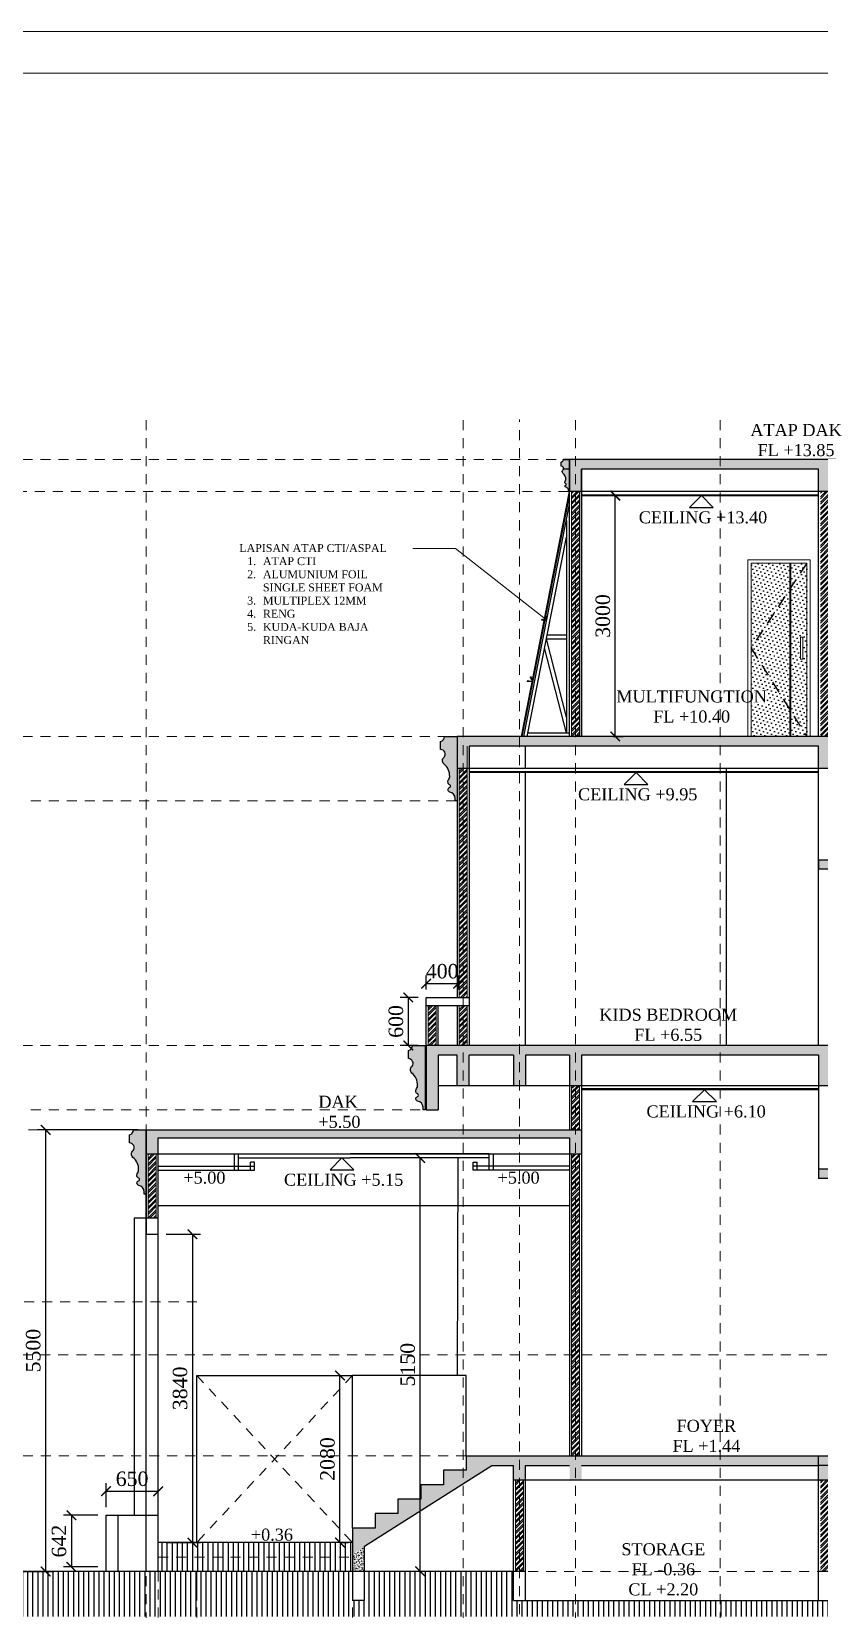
# Model space of a CAD drawing. Header units: millimetres. Extents: x -9564 to 494436, y -140371 to 4257.
# Drawn here: x 400.82 to 410.64, y 111.2 to 130.85 of the extents above; entities that cross this region are included whole.
import ezdxf
from ezdxf.enums import TextEntityAlignment as Align

# ---------------------------------------------------------------- set-up
doc = ezdxf.new("R2010")
doc.units = ezdxf.units.MM
doc.header["$MEASUREMENT"] = 0
for name, pattern in [('DASHED', [0.75, 0.5, -0.25]), ('DASHED2', [0.375, 0.25, -0.125]), ('HIDDEN2', [0.1875, 0.125, -0.0625]), ('SLD-Solid', [0])]:
    doc.linetypes.add(name, pattern=pattern)
doc.layers.get('DEFPOINTS').update_dxf_attribs({"lineweight": 18})
for name, color, linetype, lineweight in [('8', 8, 'Continuous', 5), ('AS', 8, 'HIDDEN2', 5), ('DIM', 1, 'Continuous', 5), ('Dimensi', 252, 'Continuous', 9), ('DINDING', 1, 'Continuous', 20), ('DOOR OPENING', 4, 'SLD-Solid', 5), ('LEGEND', 1, 'DASHED2', 50), ('XR-KOP A3_MOZART$0$A-TXTKOP', 3, 'Continuous', 5), ('XR-KOP A3_MOZART$0$KOP-A1$0$A-GRSKOP', 1, 'Continuous', 5)]:
    doc.layers.add(name, color=color, linetype=linetype, lineweight=lineweight)
for name, color, linetype in [('garis tipis', 251, 'Continuous'), ('HACH', 251, 'Continuous'), ('TEXT', 4, 'Continuous')]:
    doc.layers.add(name, color=color, linetype=linetype)
doc.styles.add('HAND', font='ROMAND.SHX', dxfattribs={"width": 0.8, "height": 250})
doc.styles.add('style1', font='times.ttf', dxfattribs={"height": 0.15})
doc.styles.add('style2', font='times.ttf', dxfattribs={"height": 0.18})
doc.styles.add('XR-KOP A3_MOZART$0$ROMAND', font='romand.shx', dxfattribs={"height": 2, "bigfont": 'bigfont.shx'})
doc.dimstyles.new('ISO-25', dxfattribs={"dimtxt": 0.18, "dimasz": 0.12, "dimexe": 0.1, "dimexo": 0.1, "dimgap": 0.0625, "dimtad": 1, "dimtoh": 1, "dimdec": 0, "dimlfac": 1000, "dimtxsty": 'style2', "dimblk": 'ARCHTICK', "dimcen": 0.15, "dimclrd": 1, "dimclre": 1, "dimclrt": 4, "dimadec": 0, "dimazin": 0, "dimtfac": 1, "dimtdec": 0, "dimtmove": 0, "dimatfit": 3, "dimldrblk": 'OBLIQUE', "dimfxl": 1, "dimarcsym": 0})
pattern_1 = [(95, (304.828597, -113.989553), (0.02801893, 0.023510676), [0.00381, -0.04191]), (40, (304.828597, -113.989553), (-0.0320036906, 0.022035346), [0.003048, -0.033528117]), (145.451445, (304.83093, -113.987594), (-0.0039847595, 0.0455460204), [0.003238002, -0.035618049]), (91.1842, (304.821412, -113.98237), (0.044282049, 0.032390683), [0.005715, -0.062865]), (141.635558, (304.8251, -113.97967), (-0.001417323, 0.068565353), [0.004857005, -0.053427122]), (36.18415, (304.82141, -113.98237), (-0.001417323, 0.068565353), [0.004571993, -0.050291946]), (66, (304.8268, -113.980573), (0.035903996, 0.00697903), [0.00381, -0.04191]), (11, (304.8268, -113.980573), (-0.017307985, 0.0347882386), [0.003048, -0.033528]), (116.451445, (304.829792, -113.97999), (0.0185960104, 0.0417672685), [0.003238002, -0.0356179875]), (82.5, (304.828597, -113.989553), (-0.0115210938, 0.0123946827), [0, -0.0331216, 0, -0.034036, 0, -0.033655]), (52.5, (304.828597, -113.989553), (-0.0047179455, 0.0236174), [0, -0.0194056, 0, -0.0323596, 0, -0.012827]), (12.5, (304.820586, -113.997564), (0.0199855726, 0.0183652391), [0, -0.0127, 0, -0.039624, 0, -0.052578]), (2.5, (304.816994, -114.001156), (0.017352781, 0.0245444786), [0, -0.01651, 0, -0.0263144, 0, -0.037338])]

# ---------------------------------------------------------------- blocks, each defined once
blk = doc.blocks.new('hsdh')
at = {"layer": 'XR-KOP A3_MOZART$0$KOP-A1$0$A-GRSKOP', "color": 0, "linetype": 'Continuous', "lineweight": 5}
blk.add_lwpolyline([(145480, 82601), (107945, 82601), (107945, 56197), (145480, 56197)], close=True, dxfattribs=at)
at = {"layer": 'XR-KOP A3_MOZART$0$KOP-A1$0$A-GRSKOP', "color": 5, "linetype": 'Continuous', "lineweight": 5}
blk.add_lwpolyline([(145017, 82138), (108409, 82138), (108409, 56660), (145017, 56660)], close=True, dxfattribs=at)
blk = doc.blocks.new('strair')
at = {"layer": 'DIM', "true_color": 0x636466}
h = blk.add_hatch(dxfattribs=at)
h.set_pattern_fill('AR-CONC', color=251, scale=0.0002, angle=45)
h.set_pattern_definition([(95, (4.91692, 3e-14), (0.02801893, 0.023510676), [0.00381, -0.04191]), (40, (4.91692, 3e-14), (-0.032003691, 0.022035346), [0.003048, -0.033528117]), (145.451445, (4.919255, 0.00196), (-0.0039847595, 0.0455460204), [0.003238002, -0.035618049]), (91.1842, (4.909736, 0.007184), (0.044282049, 0.032390683), [0.005715, -0.062865]), (141.635558, (4.913426, 0.009883), (-0.001417323, 0.068565353), [0.004857005, -0.053427122]), (36.18415, (4.909736, 0.007184), (-0.001417323, 0.068565353), [0.004571993, -0.050291946]), (66, (4.915124, 0.00898), (0.035903996, 0.00697903), [0.00381, -0.04191]), (11, (4.915124, 0.00898), (-0.017307985, 0.034788239), [0.003048, -0.033528]), (116.451445, (4.918116, 0.009562), (0.0185960104, 0.0417672685), [0.003238002, -0.0356179875]), (82.5, (4.91692, 3e-14), (-0.0115210938, 0.0123946827), [0, -0.0331216, 0, -0.034036, 0, -0.033655]), (52.5, (4.91692, 3e-14), (-0.0047179455, 0.0236174), [0, -0.0194056, 0, -0.0323596, 0, -0.012827]), (12.5, (4.90891, -0.00801), (0.0199855726, 0.0183652391), [0, -0.0127, 0, -0.039624, 0, -0.052578]), (2.5, (4.905317, -0.011602), (0.017352781, 0.0245444786), [0, -0.01651, 0, -0.0263144, 0, -0.037338])])
h.paths.add_polyline_path([(141.98, 128.787), (141.34, 128.787), (141.34, 128.98), (140.845, 128.98), (140.845, 129.172), (140.31, 129.172), (140.31, 129.365), (139.63, 129.365), (139.63, 129.251), (140.19, 129.251), (140.19, 129.07), (140.725, 129.07), (140.725, 128.86), (141.22, 128.86), (141.22, 128.667), (141.98, 128.667)])
for p, q in [((139.63, 129.365), (139.63, 129.251)), ((141.22, 128.667), (140.845, 128.667))]:
    blk.add_line(p, q)
for points in [[(141.98, 128.667), (141.98, 128.787), (141.34, 128.787), (141.34, 128.98), (140.845, 128.98), (140.845, 129.172), (140.31, 129.172), (140.31, 129.365), (139.63, 129.365)], [(141.98, 128.667), (141.22, 128.667), (141.22, 128.86), (140.725, 128.86), (140.725, 129.07), (140.19, 129.07), (140.19, 129.251), (139.63, 129.251)], [(140.725, 128.86), (141.22, 128.86), (141.22, 128.667)]]:
    blk.add_lwpolyline(points)
blk.add_lwpolyline([(140.845, 129.172), (140.31, 129.172), (140.31, 129.365), (140.845, 129.365)], close=True)
blk = doc.blocks.new('12143')
at = {"layer": 'DIM', "true_color": 0x636466}
h = blk.add_hatch(dxfattribs=at)
h.set_pattern_fill('AR-CONC', color=251, scale=0.0002, angle=45)
h.set_pattern_definition([(95, (0, -4), (0.02801893, 0.023510676), [0.00381, -0.04191]), (40, (0, -4), (-0.032003691, 0.022035346), [0.003048, -0.033528117]), (145.451445, (0.002335, -3.99804), (-0.0039847595, 0.0455460204), [0.003238002, -0.035618049]), (91.1842, (-0.007184, -3.992816), (0.044282049, 0.032390683), [0.005715, -0.062865]), (141.635558, (-0.003494, -3.990117), (-0.001417323, 0.068565353), [0.004857005, -0.053427122]), (36.18415, (-0.007184, -3.992816), (-0.001417323, 0.068565353), [0.004571993, -0.050291946]), (66, (-0.001796, -3.99102), (0.035903996, 0.00697903), [0.00381, -0.04191]), (11, (-0.001796, -3.99102), (-0.017307985, 0.034788239), [0.003048, -0.033528]), (116.451445, (0.001196, -3.990438), (0.0185960104, 0.0417672685), [0.003238002, -0.0356179875]), (82.5, (0, -4), (-0.0115210938, 0.0123946827), [0, -0.0331216, 0, -0.034036, 0, -0.033655]), (52.5, (0, -4), (-0.0047179455, 0.0236174), [0, -0.0194056, 0, -0.0323596, 0, -0.012827]), (12.5, (-0.00801, -4.00801), (0.0199855726, 0.0183652391), [0, -0.0127, 0, -0.039624, 0, -0.052578]), (2.5, (-0.011602, -4.011602), (0.017352781, 0.0245444786), [0, -0.01651, 0, -0.0263144, 0, -0.037338])])
h.paths.add_polyline_path([(134.713, 121.795), (135.393, 121.795), (135.393, 121.615), (135.928, 121.615), (135.928, 121.434), (136.423, 121.434), (136.423, 121.255), (137.063, 121.255), (137.063, 121.135), (136.303, 121.135), (136.303, 121.314), (135.808, 121.314), (135.808, 121.513), (135.273, 121.513), (135.273, 121.675), (134.713, 121.675)])
for points in [[(134.713, 121.795), (135.393, 121.795), (135.393, 121.615), (135.928, 121.615), (135.928, 121.434), (136.423, 121.434), (136.423, 121.255), (137.063, 121.255), (137.063, 121.135), (136.303, 121.135), (136.303, 121.314), (135.808, 121.314), (135.808, 121.513), (135.273, 121.513), (135.273, 121.675), (134.713, 121.675)], [(135.928, 121.615), (135.393, 121.615), (135.393, 121.795), (135.928, 121.795)]]:
    blk.add_lwpolyline(points, close=True)
blk.add_lwpolyline([(135.808, 121.314), (136.303, 121.314), (136.303, 121.135), (135.928, 121.135)])
blk = doc.blocks.new('lis atas')
at = {"true_color": 0x636466}
h = blk.add_hatch(color=251, dxfattribs=at)
h.dxf.hatch_style = 1
h.paths.add_polyline_path([(90.703, 140.132), (90.716, 140.132), (90.716, 140.147, -0.36498), (90.749, 140.187, 0.74874), (90.75, 140.215, -0.675931), (90.749, 140.231, 0.42987), (90.759, 140.26, -0.123299), (90.749, 140.283, -0.24485), (90.786, 140.361, 0.438632), (90.784, 140.404, -0.621787), (90.806, 140.451), (90.806, 140.501, -0.319918), (90.782, 140.532), (90.703, 140.532)])
blk.add_lwpolyline([(90.703, 140.132), (90.716, 140.132), (90.716, 140.147, -0.36498), (90.749, 140.187, 0.741922), (90.75, 140.214, -0.66528), (90.749, 140.231, 0.438756), (90.759, 140.26, -0.123299), (90.749, 140.283, -0.24485), (90.786, 140.361, 0.438632), (90.784, 140.404, -0.621787), (90.806, 140.451), (90.806, 140.501, -0.319918), (90.782, 140.532), (90.703, 140.532)], format="xyb", close=True)
blk = doc.blocks.new('_ArchTick')
at = {"color": 0, "linetype": 'ByBlock', "const_width": 0.15}
blk.add_lwpolyline([(-0.5, -0.5), (0.5, 0.5)], dxfattribs=at)
blk = doc.blocks.new('*D308')
at = {"color": 1, "lineweight": -2, "transparency": 16777216}
for p, q in [((631.225, 167.301), (631.348, 167.301)), ((631.248, 164.301), (631.248, 167.301)), ((631.225, 164.301), (631.348, 164.301))]:
    blk.add_line(p, q, dxfattribs=at)
at = {"layer": 'DEFPOINTS', "color": 0, "transparency": 16777216}
for p in [(631.125, 167.301), (631.248, 167.301), (631.125, 164.301)]:
    blk.add_point(p, dxfattribs=at)
at = {"color": 1, "lineweight": -2, "transparency": 16777216, "xscale": 0.12, "yscale": 0.12, "zscale": 0.12}
for p, rotation in [((631.248, 167.301), 90), ((631.248, 164.301), 270)]:
    blk.add_blockref('_ArchTick', p, dxfattribs=dict(at, rotation=rotation))
at = {"color": 4, "transparency": 16777216, "insert": (631.094, 165.801), "char_height": 0.18, "attachment_point": 5, "rotation": 90, "style": 'style2'}
blk.add_mtext('3000', dxfattribs=at)
blk = doc.blocks.new('_Oblique')
at = {"color": 0, "linetype": 'ByBlock', "lineweight": -2}
blk.add_line((-0.5, -0.5), (0.5, 0.5), dxfattribs=at)
blk = doc.blocks.new('lis 3')
at = {"true_color": 0x636466}
h = blk.add_hatch(color=251, dxfattribs=at)
h.dxf.hatch_style = 1
h.paths.add_polyline_path([(93.26, 135.846), (93.26, 135.946, -0.319918), (93.212, 136.009), (93.053, 136.009), (93.053, 135.209), (93.079, 135.209), (93.079, 135.238, -0.36498), (93.146, 135.317, 0.74874), (93.148, 135.373, -0.70461), (93.147, 135.407, 0.42104), (93.166, 135.463, -0.123299), (93.147, 135.51, -0.24485), (93.22, 135.667, 0.438632), (93.216, 135.752, -0.621787)])
blk.add_lwpolyline([(93.053, 135.209), (93.079, 135.209), (93.079, 135.238, -0.36498), (93.146, 135.317, 0.741922), (93.149, 135.373, -0.66528), (93.145, 135.406, 0.438756), (93.166, 135.463, -0.123299), (93.147, 135.51, -0.24485), (93.22, 135.667, 0.438632), (93.216, 135.752, -0.621787), (93.26, 135.846), (93.26, 135.946, -0.319918), (93.212, 136.009), (93.053, 136.009)], format="xyb", close=True)
blk = doc.blocks.new('*D222')
at = {"color": 1, "lineweight": -2, "transparency": 16777216}
for p, q in [((625.304, 159.401), (624.052, 159.401)), ((624.152, 159.401), (624.152, 153.901)), ((623.81, 153.901), (624.252, 153.901))]:
    blk.add_line(p, q, dxfattribs=at)
at = {"layer": 'DEFPOINTS', "color": 0, "transparency": 16777216}
for p in [(625.404, 159.401), (623.71, 153.901), (624.152, 153.901)]:
    blk.add_point(p, dxfattribs=at)
at = {"color": 1, "lineweight": -2, "transparency": 16777216, "xscale": 0.12, "yscale": 0.12, "zscale": 0.12}
for p, rotation in [((624.152, 159.401), 90), ((624.152, 153.901), 270)]:
    blk.add_blockref('_ArchTick', p, dxfattribs=dict(at, rotation=rotation))
at = {"color": 4, "transparency": 16777216, "insert": (623.998, 156.651), "char_height": 0.18, "attachment_point": 5, "rotation": 90, "style": 'style2'}
blk.add_mtext('5500', dxfattribs=at)
blk = doc.blocks.new('*D313')
at = {"color": 1, "lineweight": -2, "transparency": 16777216}
for p, q in [((628.892, 161.151), (628.892, 161.322)), ((628.892, 161.222), (629.292, 161.222)), ((629.292, 161.151), (629.292, 161.322))]:
    blk.add_line(p, q, dxfattribs=at)
at = {"layer": 'DEFPOINTS', "color": 0, "transparency": 16777216}
for p in [(629.292, 161.222), (628.892, 161.051), (629.292, 161.051)]:
    blk.add_point(p, dxfattribs=at)
at = {"color": 1, "lineweight": -2, "transparency": 16777216, "xscale": 0.12, "yscale": 0.12, "zscale": 0.12, "rotation": 180}
blk.add_blockref('_ArchTick', (628.892, 161.222), dxfattribs=at)
at = {"color": 1, "lineweight": -2, "transparency": 16777216, "xscale": 0.12, "yscale": 0.12, "zscale": 0.12}
blk.add_blockref('_ArchTick', (629.292, 161.222), dxfattribs=at)
at = {"color": 4, "transparency": 16777216, "insert": (629.092, 161.376), "char_height": 0.18, "attachment_point": 5, "style": 'style2'}
blk.add_mtext('400', dxfattribs=at)
blk = doc.blocks.new('*D314')
at = {"color": 1, "lineweight": -2, "transparency": 16777216}
for p, q in [((628.792, 161.051), (628.57, 161.051)), ((628.67, 161.051), (628.67, 160.451)), ((628.792, 160.451), (628.57, 160.451))]:
    blk.add_line(p, q, dxfattribs=at)
at = {"layer": 'DEFPOINTS', "color": 0, "transparency": 16777216}
for p in [(628.892, 161.051), (628.67, 160.451), (628.892, 160.451)]:
    blk.add_point(p, dxfattribs=at)
at = {"color": 1, "lineweight": -2, "transparency": 16777216, "xscale": 0.12, "yscale": 0.12, "zscale": 0.12}
for p, rotation in [((628.67, 161.051), 90), ((628.67, 160.451), 270)]:
    blk.add_blockref('_ArchTick', p, dxfattribs=dict(at, rotation=rotation))
at = {"color": 4, "transparency": 16777216, "insert": (628.516, 160.751), "char_height": 0.18, "attachment_point": 5, "rotation": 90, "style": 'style2'}
blk.add_mtext('600', dxfattribs=at)
blk = doc.blocks.new('*D315')
at = {"color": 1, "lineweight": -2, "transparency": 16777216}
for p, q in [((624.804, 154.601), (624.373, 154.601)), ((624.473, 154.601), (624.473, 153.958)), ((624.804, 153.958), (624.373, 153.958))]:
    blk.add_line(p, q, dxfattribs=at)
at = {"layer": 'DEFPOINTS', "color": 0, "transparency": 16777216}
for p in [(624.904, 154.601), (624.473, 153.958), (624.904, 153.958)]:
    blk.add_point(p, dxfattribs=at)
at = {"color": 1, "lineweight": -2, "transparency": 16777216, "xscale": 0.12, "yscale": 0.12, "zscale": 0.12}
for p, rotation in [((624.473, 154.601), 90), ((624.473, 153.958), 270)]:
    blk.add_blockref('_ArchTick', p, dxfattribs=dict(at, rotation=rotation))
at = {"color": 4, "transparency": 16777216, "insert": (624.319, 154.279), "char_height": 0.18, "attachment_point": 5, "rotation": 90, "style": 'style2'}
blk.add_mtext('642', dxfattribs=at)
blk = doc.blocks.new('*D316')
at = {"color": 1, "lineweight": -2, "transparency": 16777216}
for p, q in [((624.904, 154.701), (624.904, 155)), ((624.904, 154.9), (625.554, 154.9)), ((625.554, 154.701), (625.554, 155))]:
    blk.add_line(p, q, dxfattribs=at)
at = {"layer": 'DEFPOINTS', "color": 0, "transparency": 16777216}
for p in [(625.554, 154.9), (624.904, 154.601), (625.554, 154.601)]:
    blk.add_point(p, dxfattribs=at)
at = {"color": 1, "lineweight": -2, "transparency": 16777216, "xscale": 0.12, "yscale": 0.12, "zscale": 0.12, "rotation": 180}
blk.add_blockref('_ArchTick', (624.904, 154.9), dxfattribs=at)
at = {"color": 1, "lineweight": -2, "transparency": 16777216, "xscale": 0.12, "yscale": 0.12, "zscale": 0.12}
blk.add_blockref('_ArchTick', (625.554, 154.9), dxfattribs=at)
at = {"color": 4, "transparency": 16777216, "insert": (625.229, 155.054), "char_height": 0.18, "attachment_point": 5, "style": 'style2'}
blk.add_mtext('650', dxfattribs=at)
blk = doc.blocks.new('*D318')
at = {"color": 1, "lineweight": -2, "transparency": 16777216}
for p, q in [((625.654, 158.101), (626.081, 158.101)), ((625.981, 158.101), (625.981, 154.261)), ((625.654, 154.261), (626.081, 154.261))]:
    blk.add_line(p, q, dxfattribs=at)
at = {"layer": 'DEFPOINTS', "color": 0, "transparency": 16777216}
for p in [(625.554, 158.101), (625.554, 154.261), (625.981, 154.261)]:
    blk.add_point(p, dxfattribs=at)
at = {"color": 1, "lineweight": -2, "transparency": 16777216, "xscale": 0.12, "yscale": 0.12, "zscale": 0.12}
for p, rotation in [((625.981, 158.101), 90), ((625.981, 154.261), 270)]:
    blk.add_blockref('_ArchTick', p, dxfattribs=dict(at, rotation=rotation))
at = {"color": 4, "transparency": 16777216, "insert": (625.827, 156.181), "char_height": 0.18, "attachment_point": 5, "rotation": 90, "style": 'style2'}
blk.add_mtext('3840', dxfattribs=at)
blk = doc.blocks.new('*D319')
at = {"color": 1, "lineweight": -2, "transparency": 16777216}
for p, q in [((628.869, 159.051), (628.718, 159.051)), ((628.818, 153.901), (628.818, 159.051)), ((628.869, 153.901), (628.718, 153.901))]:
    blk.add_line(p, q, dxfattribs=at)
at = {"layer": 'DEFPOINTS', "color": 0, "transparency": 16777216}
for p in [(628.818, 159.051), (628.969, 159.051), (628.969, 153.901)]:
    blk.add_point(p, dxfattribs=at)
at = {"color": 1, "lineweight": -2, "transparency": 16777216, "xscale": 0.12, "yscale": 0.12, "zscale": 0.12}
for p, rotation in [((628.818, 159.051), 90), ((628.818, 153.901), 270)]:
    blk.add_blockref('_ArchTick', p, dxfattribs=dict(at, rotation=rotation))
at = {"color": 4, "transparency": 16777216, "insert": (628.663, 156.476), "char_height": 0.18, "attachment_point": 5, "rotation": 90, "style": 'style2'}
blk.add_mtext('5150', dxfattribs=at)
blk = doc.blocks.new('*D320')
at = {"color": 1, "lineweight": -2, "transparency": 16777216}
for p, q in [((627.819, 154.261), (627.819, 156.341)), ((627.842, 156.341), (627.919, 156.341)), ((627.842, 154.261), (627.919, 154.261))]:
    blk.add_line(p, q, dxfattribs=at)
at = {"layer": 'DEFPOINTS', "color": 0, "transparency": 16777216}
for p in [(627.742, 156.341), (627.819, 156.341), (627.742, 154.261)]:
    blk.add_point(p, dxfattribs=at)
at = {"color": 1, "lineweight": -2, "transparency": 16777216, "xscale": 0.12, "yscale": 0.12, "zscale": 0.12}
for p, rotation in [((627.819, 156.341), 90), ((627.819, 154.261), 270)]:
    blk.add_blockref('_ArchTick', p, dxfattribs=dict(at, rotation=rotation))
at = {"color": 4, "transparency": 16777216, "insert": (627.664, 155.301), "char_height": 0.18, "attachment_point": 5, "rotation": 90, "style": 'style2'}
blk.add_mtext('2080', dxfattribs=at)
blk = doc.blocks.new('*D605')
at = {"color": 1, "lineweight": -2, "transparency": 16777216}
for p, q in [((451.303, 199.816), (451.303, 196.901)), ((453.403, 197.501), (453.403, 196.901)), ((453.403, 197.001), (451.303, 197.001))]:
    blk.add_line(p, q, dxfattribs=at)
at = {"layer": 'DEFPOINTS', "color": 0, "transparency": 16777216}
for p in [(451.303, 199.916), (453.403, 197.601), (451.303, 197.001)]:
    blk.add_point(p, dxfattribs=at)
at = {"color": 1, "lineweight": -2, "transparency": 16777216, "xscale": 0.12, "yscale": 0.12, "zscale": 0.12, "rotation": 180}
blk.add_blockref('_ArchTick', (451.303, 197.001), dxfattribs=at)
at = {"color": 1, "lineweight": -2, "transparency": 16777216, "xscale": 0.12, "yscale": 0.12, "zscale": 0.12}
blk.add_blockref('_ArchTick', (453.403, 197.001), dxfattribs=at)
at = {"color": 4, "transparency": 16777216, "insert": (452.353, 197.155), "char_height": 0.18, "attachment_point": 5, "style": 'style2'}
blk.add_mtext('2100', dxfattribs=at)
blk = doc.blocks.new('1223')
at = {"layer": 'AS'}
for p, q in [((453.4027, 196.1256), (453.4027, 214.2574)), ((457.3527, 196.1256), (457.3527, 214.2574)), ((458.0527, 195.5522), (458.0527, 214.2574)), ((458.7527, 196.1256), (458.7527, 214.2574)), ((460.5527, 196.1256), (460.5527, 214.2574))]:
    blk.add_line(p, q, dxfattribs=at)
dim = blk.add_linear_dim(base=(451.3027, 197.0008), p1=(453.4027, 197.6008), p2=(451.3027, 199.9158), dimstyle='ISO-25')
dim.commit()
dim.dimension.update_dxf_attribs({"geometry": '*D605', "text_midpoint": (452.3527, 197.1549)})
blk = doc.blocks.new('A$C2a879c63')
h = blk.add_hatch()
h.set_pattern_fill('ANSI32', color=8, scale=0.005)
h.set_pattern_definition([(45, (304.828597, -113.989553), (-0.03367596, 0.03367596), []), (45, (304.851047, -113.989553), (-0.03367596, 0.03367596), [])])
h.paths.add_polyline_path([(448.8415, 10.3654), (448.9415, 10.3654), (448.9415, 12.5654), (448.8415, 12.5654)])
h.paths.add_polyline_path([(448.9415, 16.4154), (448.8415, 16.4154), (448.8415, 13.0654), (448.9415, 13.0654)])
h.paths.add_polyline_path([(448.9415, 20.3654), (448.8415, 20.3654), (448.8415, 16.9154), (448.9415, 16.9154)])
h.paths.add_polyline_path([(441.7665, 20.7654), (441.8665, 20.7654), (441.8665, 23.8154), (441.7665, 23.8154)])
h.paths.add_polyline_path([(445.2465, 12.5654), (445.1465, 12.5654), (445.1465, 10.3654), (445.2465, 10.3654)])
h.paths.add_polyline_path([(439.6665, 11.5054), (439.5665, 11.5054), (439.5665, 10.3654), (439.6665, 10.3654)])
h.paths.add_polyline_path([(435.8665, 11.5054), (435.7665, 11.5054), (435.7665, 10.3654), (435.8665, 10.3654)])
h.paths.add_polyline_path([(436.5665, 13.0654), (436.4665, 13.0654), (436.4665, 11.8054), (436.5665, 11.8054)])
h.paths.add_polyline_path([(436.4665, 13.0654), (436.5665, 13.0654), (436.5665, 15.5654), (436.4665, 15.5654)])
h.paths.add_polyline_path([(436.5665, 16.4154), (436.4665, 16.4154), (436.4665, 15.8654), (436.5665, 15.8654)])
h.paths.add_polyline_path([(435.1665, 20.3654), (435.0665, 20.3654), (435.0665, 17.5154), (435.1665, 17.5154)])
h.paths.add_polyline_path([(435.0665, 16.9154), (435.1665, 16.9154), (435.1665, 17.4154), (435.0665, 17.4154)])
h.paths.add_polyline_path([(434.779, 17.4154), (434.679, 17.4154), (434.679, 16.9154), (434.779, 16.9154)])
h.paths.add_polyline_path([(436.4665, 20.7654), (436.5665, 20.7654), (436.5665, 23.8154), (436.4665, 23.8154)])
h.paths.add_polyline_path([(439.5665, 20.7654), (439.6665, 20.7654), (439.6665, 23.8154), (439.5665, 23.8154)])
h.paths.add_polyline_path([(431.2915, 15.5654), (431.1915, 15.5654), (431.1915, 14.7654), (431.2915, 14.7654)])
h.paths.add_polyline_path([(437.3779, 15.9347), (438.9065, 15.9347), (438.9065, 16.255), (437.3779, 16.255)], flags=9)
h.paths.add_polyline_path([(437.0472, 21.954), (437.0472, 22.5756), (436.6629, 22.5756), (436.6629, 21.954)], flags=9)
h.paths.add_polyline_path([(448.9415, 23.8154), (448.8415, 23.8154), (448.8415, 20.7654), (448.9415, 20.7654)])
h = blk.add_hatch()
h.set_pattern_fill('DOTS', color=8, scale=0.03, angle=45)
h.set_pattern_definition([(45, (-194.23794, -143.535144), (-0.0168379802, 0.0505139407), [0, -0.047625])])
h.paths.add_polyline_path([(439.1965, 22.6669), (439.3965, 22.9254), (439.3965, 20.7654), (439.1965, 21.0337)])
h.paths.add_polyline_path([(439.3165, 21.7279), (439.3465, 21.7279), (439.3465, 22.0029), (439.3165, 22.0029)], flags=16)
h.paths.add_polyline_path([(439.1965, 21.0337), (439.3965, 20.7654), (439.1965, 20.7654)], flags=17)
h.paths.add_polyline_path([(439.1965, 22.9254), (439.3965, 22.9254), (439.1965, 22.6669)], flags=17)
h.paths.add_polyline_path([(438.7015, 22.9254), (438.7015, 22.027), (439.1865, 22.654), (439.1865, 22.9254)])
h.paths.add_polyline_path([(438.7015, 21.6977), (438.7015, 20.7654), (439.1865, 20.7654), (439.1865, 21.0471)])
h.paths.add_polyline_path([(438.7015, 22.027), (438.7015, 21.6977), (439.1865, 21.0471), (439.1865, 22.654)])
h = blk.add_hatch()
h.set_pattern_fill('ANSI31', color=8, scale=0.02, angle=45)
h.set_pattern_definition([(90, (-26.23794, -113.989553), (-0.0635, 0), [])])
h.paths.add_polyline_path([(431.3165, 10.5454), (431.3165, 10.3654), (433.7365, 10.3654), (433.7365, 10.5454)])
h.paths.add_polyline_path([(433.7365, 10.5454), (433.7365, 10.7254), (431.3165, 10.7254), (431.3165, 10.5454)])
h = blk.add_hatch()
h.set_pattern_fill('ANSI31', color=8, scale=0.02, angle=45)
h.set_pattern_definition([(90, (304.828597, -113.989553), (-0.0635, 0), [])])
h.paths.add_polyline_path([(431.3165, 10.3654), (429.0665, 10.3654), (429.0665, 9.8054), (431.3165, 9.8054)])
h.paths.add_polyline_path([(431.7965, 10.3654), (431.3165, 10.3654), (431.3165, 9.8054), (431.7965, 9.8054)])
h.paths.add_polyline_path([(433.7365, 10.3654), (431.7965, 10.3654), (431.7965, 9.8054), (433.7365, 9.8054)])
h.paths.add_polyline_path([(441.7415, 10.3654), (440.7565, 10.3654), (440.7565, 10.0054), (441.7415, 10.0054)], flags=17)
h.paths.add_polyline_path([(445.1215, 10.3654), (441.8915, 10.3654), (441.8915, 10.0054), (445.1215, 10.0054)], flags=17)
h.paths.add_polyline_path([(448.8165, 10.3654), (445.2715, 10.3654), (445.2715, 10.0054), (448.8165, 10.0054)], flags=17)
h.paths.add_polyline_path([(433.8865, 10.3654), (433.8865, 10.0054), (433.7365, 10.0054), (433.7365, 9.8054), (448.9665, 9.8054), (448.9665, 10.0054), (439.6518, 10.0054), (439.5415, 10.0054), (435.7415, 10.0054), (435.7415, 10.3654)])
at = {"layer": 'DIM', "true_color": 0x636466}
h = blk.add_hatch(dxfattribs=at)
h.set_pattern_fill('AR-CONC', color=251, scale=0.0002, angle=45)
h.set_pattern_definition(pattern_1)
h.paths.add_polyline_path([(448.8165, 20.3654), (448.9665, 20.3654), (448.9665, 20.7654), (441.7415, 20.7654), (441.7415, 20.3654), (441.8915, 20.3654), (441.8915, 20.6454), (448.8165, 20.6454)])
h.paths.add_polyline_path([(439.5415, 20.6454), (439.5415, 20.3654), (439.6915, 20.3654), (439.6915, 20.7654), (435.0415, 20.7654), (435.0415, 20.3654), (435.1915, 20.3654), (435.1915, 20.6454)])
h.paths.add_polyline_path([(448.8165, 24.0954), (448.8165, 23.8154), (448.9665, 23.8154), (448.9665, 24.2154), (441.8915, 24.2154), (436.4415, 24.2154), (436.4415, 23.8154), (436.5915, 23.8154), (436.5915, 24.0954), (439.5415, 24.0954), (439.5415, 23.8154), (439.6915, 23.8154), (439.6915, 24.0954), (441.7415, 24.0954), (441.7415, 23.8154), (441.8915, 23.8154), (441.8915, 24.0954)])
h.paths.add_polyline_path([(436.4415, 15.7654), (436.4415, 15.5654), (436.5915, 15.5654), (436.5915, 15.8654), (431.1665, 15.8654), (431.1665, 15.5654), (431.3165, 15.5654), (431.3165, 15.7654)])
h = blk.add_hatch(dxfattribs=at)
h.set_pattern_fill('AR-CONC', color=251, scale=0.0002, angle=45)
h.set_pattern_definition(pattern_1)
h.paths.add_polyline_path([(448.8165, 16.7954), (448.8165, 16.4154), (448.9665, 16.4154), (448.9665, 16.9154), (441.7415, 16.9154), (441.7415, 16.4154), (441.8915, 16.4154), (441.8915, 16.7954)])
h.paths.add_polyline_path([(434.654, 16.9154), (434.654, 16.1154), (434.804, 16.1154), (434.804, 16.7954), (435.0415, 16.7954), (435.0415, 16.4154), (435.1915, 16.4154), (435.1915, 16.7954), (435.7415, 16.7954), (435.7415, 16.4154), (435.8915, 16.4154), (435.8915, 16.7954), (436.4415, 16.7954), (436.4415, 16.4154), (436.5915, 16.4154), (436.5915, 16.7954), (439.5415, 16.7954), (439.5415, 16.4154), (439.6915, 16.4154), (439.6915, 16.9154)])
h = blk.add_hatch(dxfattribs=at)
h.set_pattern_fill('AR-CONC', color=251, scale=0.0002, angle=45)
h.set_pattern_definition(pattern_1)
h.paths.add_polyline_path([(439.6915, 11.6854), (439.6165, 11.6854), (439.6165, 11.5054), (439.6915, 11.5054)])
h.paths.add_polyline_path([(439.6165, 11.6854), (439.5415, 11.6854), (439.5415, 11.5054), (439.6165, 11.5054)])
h.paths.add_polyline_path([(439.5415, 11.8054), (438.3165, 11.8054), (438.3165, 11.6854), (439.5415, 11.6854)])
h.paths.add_polyline_path([(438.3165, 11.8054), (436.5165, 11.8054), (436.5165, 11.5054), (436.5915, 11.5054), (436.5915, 11.6854), (438.3165, 11.6854)])
h.paths.add_polyline_path([(436.5165, 11.8054), (435.1532, 11.8054), (435.1532, 11.6254), (434.8699, 11.6254), (434.8699, 11.4454), (434.5865, 11.4454), (434.5865, 11.2654), (434.3032, 11.2654), (434.3032, 11.0854), (434.0199, 11.0854), (434.0199, 10.9054), (433.7365, 10.9054), (433.7365, 10.5832), (435.4714, 11.6854), (435.7415, 11.6854), (435.7415, 11.5054), (435.8915, 11.5054), (435.8915, 11.6854), (436.4415, 11.6854), (436.4415, 11.5054), (436.5165, 11.5054)])
h = blk.add_hatch(dxfattribs=at)
h.set_pattern_fill('AR-CONC', color=251, scale=0.0002, angle=45)
h.set_pattern_definition([(95, (-26.23794, -113.989553), (0.02801893, 0.0235106759), [0.00381, -0.04191]), (40, (-26.23794, -113.989553), (-0.0320036906, 0.0220353457), [0.003048, -0.0335281168]), (145.451445, (-26.235604, -113.987594), (-0.0039847595, 0.0455460204), [0.0032380018, -0.035618049]), (91.1842, (-26.245123, -113.98237), (0.0442820486, 0.0323906826), [0.005715, -0.062865]), (141.635558, (-26.241433, -113.97967), (-0.0014173235, 0.068565353), [0.0048570046, -0.0534271216]), (36.184151, (-26.245123, -113.98237), (-0.0014173235, 0.068565353), [0.0045719934, -0.0502919464]), (66, (-26.239735, -113.980573), (0.0359039959, 0.0069790298), [0.00381, -0.04191]), (11, (-26.239735, -113.980573), (-0.0173079853, 0.0347882386), [0.003048, -0.033528]), (116.451445, (-26.236743, -113.97999), (0.0185960104, 0.0417672685), [0.0032380018, -0.0356179875]), (82.5, (-26.237939, -113.989553), (-0.0115210938, 0.01239468273), [0, -0.0331216, 0, -0.034036, 0, -0.033655]), (52.5, (-26.237939, -113.989553), (-0.00471794546, 0.02361740005), [0, -0.0194056, 0, -0.0323596, 0, -0.012827]), (12.5, (-26.245949, -113.997564), (0.0199855726, 0.0183652391), [0, -0.0127, 0, -0.039624, 0, -0.052578]), (2.5, (-26.24954, -114.001156), (0.0173527809, 0.0245444786), [0, -0.01651, 0, -0.0263144, 0, -0.037338])])
h.paths.add_polyline_path([(433.8865, 10.6785), (433.7365, 10.5832), (433.7365, 10.3654), (433.8865, 10.3654)])
for p, q in [((441.8915, 24.2154), (436.3622, 24.2154)), ((436.4415, 20.7654), (436.4415, 24.2154)), ((436.4415, 24.0954), (436.365, 24.0954)), ((436.4415, 24.0954), (436.365, 24.0954)), ((439.5415, 24.0954), (436.5915, 24.0954)), ((436.5915, 20.7654), (436.5915, 24.0954)), ((436.5915, 24.0954), (436.5915, 20.7654)), ((439.5415, 20.7654), (439.5415, 24.0954)), ((435.8415, 20.7654), (436.4415, 23.8154)), ((441.8915, 23.8154), (436.4415, 23.8154)), ((435.8517, 20.7654), (436.4415, 23.7636)), ((435.8721, 20.7654), (436.4415, 23.66)), ((436.5915, 23.7654), (439.5415, 23.7654)), ((436.4015, 23.4567), (436.4015, 20.8054)), ((435.9129, 20.7654), (436.4015, 23.2494)), ((436.162, 22.0318), (436.4015, 22.0318)), ((436.4015, 20.8054), (436.1297, 21.8677)), ((436.4015, 21.0071), (436.1522, 21.9818)), ((436.1522, 21.9818), (436.4015, 21.9818)), ((448.9665, 20.7654), (435.0415, 20.7654)), ((439.5415, 20.6454), (435.1915, 20.6454)), ((435.1915, 20.6454), (435.1915, 16.9154)), ((435.8915, 20.3654), (435.8915, 20.6454)), ((436.4415, 20.8054), (435.9208, 20.8054)), ((436.5915, 20.6454), (435.9915, 20.6454)), ((439.5415, 16.9154), (439.5415, 20.6454)), ((439.6915, 20.3654), (435.0415, 20.3654)), ((435.0415, 20.3654), (435.0415, 17.5154)), ((439.5415, 20.3154), (435.1915, 20.3154)), ((435.8915, 16.9154), (435.8915, 20.3154)), ((438.3915, 20.3654), (438.3915, 16.9154)), ((439.6915, 19.2254), (439.5415, 19.2254)), ((439.6915, 19.1111), (439.5415, 19.1111)), ((434.654, 16.9154), (434.654, 17.5154)), ((434.654, 17.5154), (435.1915, 17.5154)), ((434.654, 17.4154), (435.1915, 17.4154)), ((434.804, 16.9154), (434.804, 17.4154)), ((435.0415, 17.4154), (435.0415, 16.9154)), ((435.054, 16.9154), (434.654, 16.9154)), ((434.654, 16.9154), (434.654, 16.1154)), ((448.9665, 16.9154), (435.054, 16.9154)), ((435.0415, 16.7954), (434.804, 16.7954)), ((434.804, 16.7954), (434.804, 16.1154)), ((435.0415, 16.4154), (435.0415, 16.7954)), ((435.7415, 16.7954), (435.1915, 16.7954)), ((435.1915, 16.4154), (435.1915, 16.7954)), ((435.7415, 16.7954), (435.7415, 16.4154)), ((436.4415, 16.7954), (435.8915, 16.7954)), ((435.8915, 16.7954), (435.8915, 16.4154)), ((436.4415, 16.7954), (436.4415, 15.8654)), ((439.5415, 16.7954), (436.5915, 16.7954)), ((436.5915, 16.7954), (436.5915, 11.8054)), ((439.5415, 16.7954), (439.5415, 15.2611)), ((435.0415, 16.5154), (435.0415, 16.5154)), ((436.4415, 16.4154), (434.804, 16.4154)), ((439.6915, 16.4154), (436.4415, 16.4154)), ((439.6915, 16.4154), (436.5915, 16.4154)), ((439.5415, 16.3654), (436.5915, 16.3654)), ((434.654, 16.1154), (434.804, 16.1154)), ((431.1665, 14.5654), (431.1665, 15.8654)), ((431.1665, 15.8654), (436.5915, 15.8654)), ((431.1665, 10.3654), (431.1665, 15.7654)), ((431.3165, 10.3654), (431.3165, 15.7654)), ((431.3165, 15.7654), (436.4415, 15.7654)), ((436.4415, 15.7654), (436.4415, 11.8054)), ((431.1665, 15.5654), (431.3165, 15.5654)), ((431.3165, 15.5654), (436.4415, 15.5654)), ((432.2665, 15.3654), (432.2665, 15.5654)), ((432.3165, 15.3654), (432.3165, 15.5654)), ((432.3165, 15.5654), (433.7078, 15.5654)), ((435.4415, 15.5654), (433.7081, 15.5654)), ((435.4415, 15.3654), (435.4415, 15.5654)), ((435.4915, 15.3654), (435.4915, 15.5654)), ((436.4415, 15.5654), (436.5915, 15.5654)), ((431.3165, 15.4154), (432.5165, 15.4154)), ((431.3165, 15.3654), (432.5165, 15.3654)), ((431.3165, 15.3654), (432.3165, 15.3654)), ((432.3165, 15.5154), (433.7079, 15.5154)), ((432.3165, 15.3654), (432.5165, 15.3654)), ((432.4665, 15.3654), (432.4665, 15.4654)), ((432.5165, 15.4654), (432.4665, 15.4654)), ((432.5165, 15.3654), (432.5165, 15.4654)), ((435.4415, 15.5154), (433.7079, 15.5154)), ((435.0507, 15.5154), (435.0415, 12.8054)), ((435.2415, 15.3654), (435.2415, 15.4654)), ((435.2415, 15.4654), (435.2915, 15.4654)), ((436.4415, 15.4154), (435.2415, 15.4154)), ((436.4415, 15.3654), (435.2415, 15.3654)), ((435.4415, 15.3654), (435.2415, 15.3654)), ((435.2915, 15.3654), (435.2915, 15.4654)), ((436.4415, 15.3654), (435.4415, 15.3654)), ((439.6915, 15.3754), (439.5415, 15.3754)), ((431.1665, 15.0654), (431.1665, 14.5654)), ((431.1665, 14.7654), (431.0165, 14.7654)), ((431.0165, 14.7654), (431.0165, 11.0654)), ((431.1665, 14.5654), (431.1665, 14.7654)), ((431.3165, 14.7654), (431.1665, 14.7654)), ((436.4415, 14.9201), (431.3165, 14.9201)), ((431.3165, 14.5654), (431.3165, 14.7654)), ((431.1665, 14.5654), (431.3165, 14.5654)), ((431.7965, 10.7254), (431.7965, 12.8054)), ((431.7965, 12.8054), (433.7365, 12.8054)), ((433.7365, 10.9054), (433.7365, 12.8054)), ((435.1532, 12.8054), (433.7365, 12.8054)), ((435.1532, 11.8054), (435.1532, 12.8054)), ((431.7965, 10.7254), (431.7965, 12.5654)), ((435.1532, 11.8054), (439.6915, 11.8054)), ((433.8865, 10.6785), (435.4714, 11.6854)), ((435.4714, 11.6854), (435.7415, 11.6854)), ((435.7415, 10.0054), (435.7415, 11.6854)), ((435.8915, 10.0054), (435.8915, 11.6854)), ((435.8915, 11.6854), (436.4415, 11.6854)), ((436.5915, 11.6854), (439.5415, 11.6854)), ((439.5415, 10.0054), (439.5415, 11.6854)), ((435.7415, 11.5054), (439.6915, 11.5054)), ((430.6665, 10.3654), (430.6665, 11.0654)), ((430.6665, 11.0654), (431.3165, 11.0654)), ((430.8165, 10.3654), (430.8165, 11.0654)), ((433.7365, 10.9054), (433.7365, 10.0054)), ((433.8865, 10.0054), (433.8865, 10.6785)), ((435.7415, 10.3654), (429.0665, 10.3654)), ((431.3165, 10.3654), (430.6665, 10.3654)), ((431.7965, 10.0054), (431.7965, 10.3654)), ((435.8915, 10.3654), (435.7415, 10.3654)), ((439.6915, 10.3654), (439.5415, 10.3654)), ((433.8865, 10.0054), (433.7336, 10.0054)), ((435.7415, 10.0054), (439.5415, 10.0054)), ((439.5415, 10.0054), (439.6915, 10.0054))]:
    blk.add_line(p, q)
for points in [[(438.0828, 23.7654), (437.9348, 23.6174), (438.2308, 23.6174), (438.0828, 23.7654)], [(437.2694, 20.3154), (437.1214, 20.1674), (437.4174, 20.1674), (437.2694, 20.3154)], [(438.1215, 16.3654), (437.9735, 16.2174), (438.2695, 16.2174), (438.1215, 16.3654)], [(433.6056, 15.5154), (433.4576, 15.3674), (433.7536, 15.3674), (433.6056, 15.5154)], [(435.1532, 11.8054), (435.1532, 11.6254), (434.8699, 11.6254), (434.8699, 11.4454), (434.5865, 11.4454), (434.5865, 11.2654), (434.3032, 11.2654), (434.3032, 11.0854), (434.0199, 11.0854), (434.0199, 10.9054), (433.7365, 10.9054), (433.7365, 10.7254), (431.3165, 10.7254)]]:
    blk.add_lwpolyline(points)
at = {"layer": '8'}
for p, q in [((436.4665, 23.8154), (436.4665, 20.7654)), ((436.5665, 23.8154), (436.5665, 20.7654)), ((435.0218, 23.1063), (434.4904, 23.1063)), ((436.1568, 22.2127), (435.0218, 23.1063)), ((436.0932, 22.2146), (436.099, 22.227)), ((436.1568, 22.2127), (436.0932, 22.2146)), ((436.099, 22.227), (436.1568, 22.2127)), ((436.1436, 22.275), (436.1325, 22.2671)), ((436.1325, 22.2671), (436.1568, 22.2127)), ((436.1568, 22.2127), (436.1436, 22.275)), ((435.9126, 21.452), (435.9184, 21.4643)), ((435.9762, 21.45), (435.9126, 21.452)), ((435.9184, 21.4643), (435.9762, 21.45)), ((435.963, 21.5123), (435.9518, 21.5044)), ((435.9518, 21.5044), (435.9762, 21.45)), ((435.9762, 21.45), (435.963, 21.5123)), ((435.1665, 20.6454), (435.1665, 17.5154)), ((435.0665, 20.3654), (435.0665, 17.5154)), ((434.679, 17.4154), (434.679, 16.9154)), ((434.779, 17.4154), (434.779, 16.9154)), ((435.0665, 17.4154), (435.0665, 16.9154)), ((435.1665, 17.4154), (435.1665, 16.9154)), ((436.4665, 16.4154), (436.4665, 15.8654)), ((436.5665, 16.4154), (436.5665, 15.8654)), ((431.1915, 15.5654), (431.1915, 14.7654)), ((431.2915, 14.7654), (431.2915, 15.5654)), ((436.4665, 15.5654), (436.4665, 11.8054)), ((436.5665, 15.5654), (436.5665, 11.8054)), ((435.7665, 10.3654), (435.7665, 11.5054)), ((435.8665, 10.3654), (435.8665, 11.5054))]:
    blk.add_line(p, q, dxfattribs=at)
at = {"layer": 'AS'}
for p, q in [((451.3499, 24.2154), (427.3958, 24.2154)), ((436.4284, 23.8154), (425.5469, 23.8154)), ((451.3499, 20.7654), (427.3958, 20.7654)), ((435.0278, 19.9654), (425.5469, 19.9654)), ((451.3499, 16.9154), (427.3958, 16.9154)), ((434.804, 16.1154), (425.5469, 16.1154)), ((431.1769, 15.8654), (427.0822, 15.8654)), ((431.7965, 13.7254), (427.4351, 13.7254)), ((426.9216, 13.0654), (441.7415, 13.0654)), ((433.7365, 12.8054), (431.7965, 10.7254)), ((431.7965, 12.8054), (433.7365, 10.7254)), ((435.1532, 11.8054), (427.2717, 11.8054)), ((431.3165, 10.5454), (433.7365, 10.5454)), ((451.3499, 10.3654), (427.3958, 10.3654)), ((431.3165, 10.3654), (431.3165, 8.529)), ((431.7965, 10.3654), (431.7965, 6.8366)), ((433.7365, 10.3654), (433.7365, 7.3666))]:
    blk.add_line(p, q, dxfattribs=at)
at = {"layer": 'Dimensi'}
for p, q in [((439.3465, 22.0029), (439.3165, 22.0029)), ((439.3165, 22.0029), (439.3165, 21.7279)), ((439.3465, 22.0029), (439.3465, 21.7279)), ((439.3465, 21.7279), (439.3165, 21.7279))]:
    blk.add_line(p, q, dxfattribs=at)
at = {"layer": 'DINDING'}
blk.add_line((439.4365, 20.7654), (438.6615, 20.7654), dxfattribs=at)
at = {"layer": 'DOOR OPENING', "linetype": 'Continuous', "transparency": 33554687}
for p, q in [((438.6615, 22.9654), (439.4365, 22.9654)), ((438.6615, 22.9654), (438.6615, 20.7654)), ((438.7015, 20.7654), (438.7015, 22.9254)), ((438.7015, 22.9254), (439.3965, 22.9254)), ((439.1865, 22.9254), (439.1865, 20.7654)), ((439.1965, 22.9254), (439.1965, 20.7654)), ((439.3965, 22.9254), (439.3965, 20.7654)), ((439.4365, 20.7654), (439.4365, 22.9654))]:
    blk.add_line(p, q, dxfattribs=at)
at = {"layer": 'garis tipis'}
for p, q in [((436.5915, 23.7754), (439.5415, 23.7754)), ((439.5415, 20.3254), (435.1915, 20.3254)), ((439.5415, 16.3754), (436.5915, 16.3754))]:
    blk.add_line(p, q, dxfattribs=at)
at = {"layer": 'HACH', "linetype": 'DASHED', "ltscale": 0.3}
blk.add_lwpolyline([(439.3965, 22.9254), (438.7015, 21.8654), (439.3965, 20.7654)], dxfattribs=at)
for name, p in [('1223', (-22.2361, -189.5444)), ('strair', (299.9117, -110.1396)), ('strair', (299.9117, -113.9896)), ('12143', (304.8286, -109.9896))]:
    blk.add_blockref(name, p)
at = {"xscale": -1}
for name, p in [('lis atas', (527.1442, -116.317)), ('lis 3', (528.0947, -115.2434)), ('lis 3', (527.6947, -119.0934)), ('lis 3', (524.2197, -120.1434))]:
    blk.add_blockref(name, p, dxfattribs=at)
at = {"layer": 'LEGEND', "xscale": 0.00111896417510141, "yscale": 0.00111896417510141, "zscale": 0.00111896417510141}
blk.add_blockref('hsdh', (299.213, -62.8819), dxfattribs=at)
at = {"color": 4, "style": 'HAND'}
for tag, height, rotation, p in [('DRY.WASHER', 0.054, 0, (11.9366, 24.9122)), ('PATIO', 0.135, 0, (20.9666, 21.5696)), ('GENSET', 0.135, 0, (18.2157, 17.1045)), ('PLANTERBOX', 0.135, 90, (22.169, 13.2959)), ('PLANTERBOX', 0.135, 0, (18.5224, 11.5633)), ('PATIO', 0.135, 0, (400.0395, 10.821)), ('CARPORT', 0.135, 0, (12.157, 9.7744)), ('CARPORT', 0.135, 0, (20.6202, 9.7744))]:
    blk.add_attdef(tag, text='', height=height, rotation=rotation, dxfattribs=at).set_placement(p, align=Align.MIDDLE)
at = {"layer": 'TEXT', "attachment_point": 5, "style": 'style1'}
for s, insert, char_height, width in [('\\A1;ATAP DAK\\PFL +13.85', (439.2626, 24.4559), 0.15, 3.201421), ('CEILING +13.40', (438.1035, 23.4935), 0.15, 3.201421), ('\\A1;\\pxql;LAPISAN ATAP CTI/ASPAL\\P\\pi-2,l3,t0,3;1.^IATAP CTI\\P2.^IALUMUNIUM FOIL SINGLE SHEET FOAM\\P3.^IMULTIPLEX 12MM\\P4.^IRENG\\P5.^IKUDA-KUDA BAJA RINGAN', (433.3749, 22.5393), 0.09821, 2.096081), ('\\A1;MULTIFUNGTION\\PFL +10.40', (437.9618, 21.1374), 0.15, 3.201421), ('CEILING +9.95', (437.2901, 20.0435), 0.15, 3.201421), ('\\A1;KIDS BEDROOM\\PFL +6.55', (437.6703, 17.1736), 0.15, 3.201421), ('\\A1;\\pxql;DAK\\P+5.50', (434.9128, 16.0893), 0.15, 3.201421), ('CEILING +6.10', (438.1422, 16.0935), 0.15, 3.201421), ('+5.00', (431.8919, 15.269), 0.15, 3.201421), ('+5.00', (435.8063, 15.269), 0.15, 3.201421), ('CEILING +5.15', (433.6263, 15.2435), 0.15, 3.201421), ('\\A1;FOYER\\PFL +1.44', (438.1454, 12.0529), 0.15, 3.201421), ('\\A1;\\P+0.36', (432.7329, 10.9476), 0.15, 3.201421), ('\\A1;STORAGE\\PFL -0.36\\PCL +2.20', (437.6088, 10.3908), 0.15, 3.201421)]:
    blk.add_mtext(s, dxfattribs=dict(at, insert=insert, char_height=char_height, width=width))
at = {"layer": 'XR-KOP A3_MOZART$0$A-TXTKOP', "style": 'XR-KOP A3_MOZART$0$ROMAND'}
for tag, p in [('1:200', (37.0468, 3.1879)), ('1:100', (79.0468, 3.1879)), ('1:100', (121.0468, 3.1879)), ('1:100', (163.0468, 3.1879)), ('1:100', (205.0468, 3.1879)), ('1:100', (247.0468, 3.1879)), ('1:100', (289.0468, 3.1879)), ('1:100', (331.0468, 3.1879)), ('1:100', (373.0468, 3.1879)), ('1:100', (415.0468, 3.1879)), ('1:100', (457.0468, 3.1879)), ('1:100', (499.0468, 3.1879))]:
    blk.add_attdef(tag, text='', height=0.1296, dxfattribs=at).set_placement(p, align=Align.MIDDLE)
for base, p1, p2, picture, middle in [((437.0103, 23.7654), (436.8872, 20.7654), (436.8872, 23.7654), '*D308', (436.8563, 22.2654)), ((434.4318, 16.9154), (434.654, 17.5154), (434.654, 16.9154), '*D314', (434.2777, 17.2154)), ((429.9145, 10.3654), (431.1665, 15.8654), (429.4723, 10.3654), '*D222', (429.7605, 13.1154)), ((434.5796, 15.5154), (434.7306, 10.3654), (434.7306, 15.5154), '*D319', (434.4255, 12.9404)), ((431.7426, 10.7254), (431.3165, 14.5654), (431.3165, 10.7254), '*D318', (431.5886, 12.6454)), ((433.5806, 12.8054), (433.5039, 10.7254), (433.5039, 12.8054), '*D320', (433.4265, 11.7654)), ((430.2356, 10.423), (430.6665, 11.0654), (430.6665, 10.423), '*D315', (430.0815, 10.7442))]:
    dim = blk.add_linear_dim(base=base, p1=p1, p2=p2, angle=90, dimstyle='ISO-25')
    dim.commit()
    dim.dimension.update_dxf_attribs({"geometry": picture, "text_midpoint": middle, "insert": (-194.2379, -143.5351)})
dim = blk.add_linear_dim(base=(435.054, 17.6872), p1=(434.654, 17.5154), p2=(435.054, 17.5154), dimstyle='ISO-25')
dim.commit()
dim.dimension.update_dxf_attribs({"geometry": '*D313', "text_midpoint": (434.854, 17.6872), "dimtype": 128, "insert": (-194.2379, -143.5351)})
dim = blk.add_linear_dim(base=(431.3165, 11.3648), p1=(430.6665, 11.0654), p2=(431.3165, 11.0654), dimstyle='ISO-25')
dim.commit()
dim.dimension.update_dxf_attribs({"geometry": '*D316', "text_midpoint": (430.9915, 11.5189), "insert": (-194.2379, -143.5351)})

msp = doc.modelspace()

# ---------------------------------------------------------------- block references
msp.add_blockref('A$C2a879c63', (-28.9148, 101.3058))

doc.saveas('drawing.dxf')
